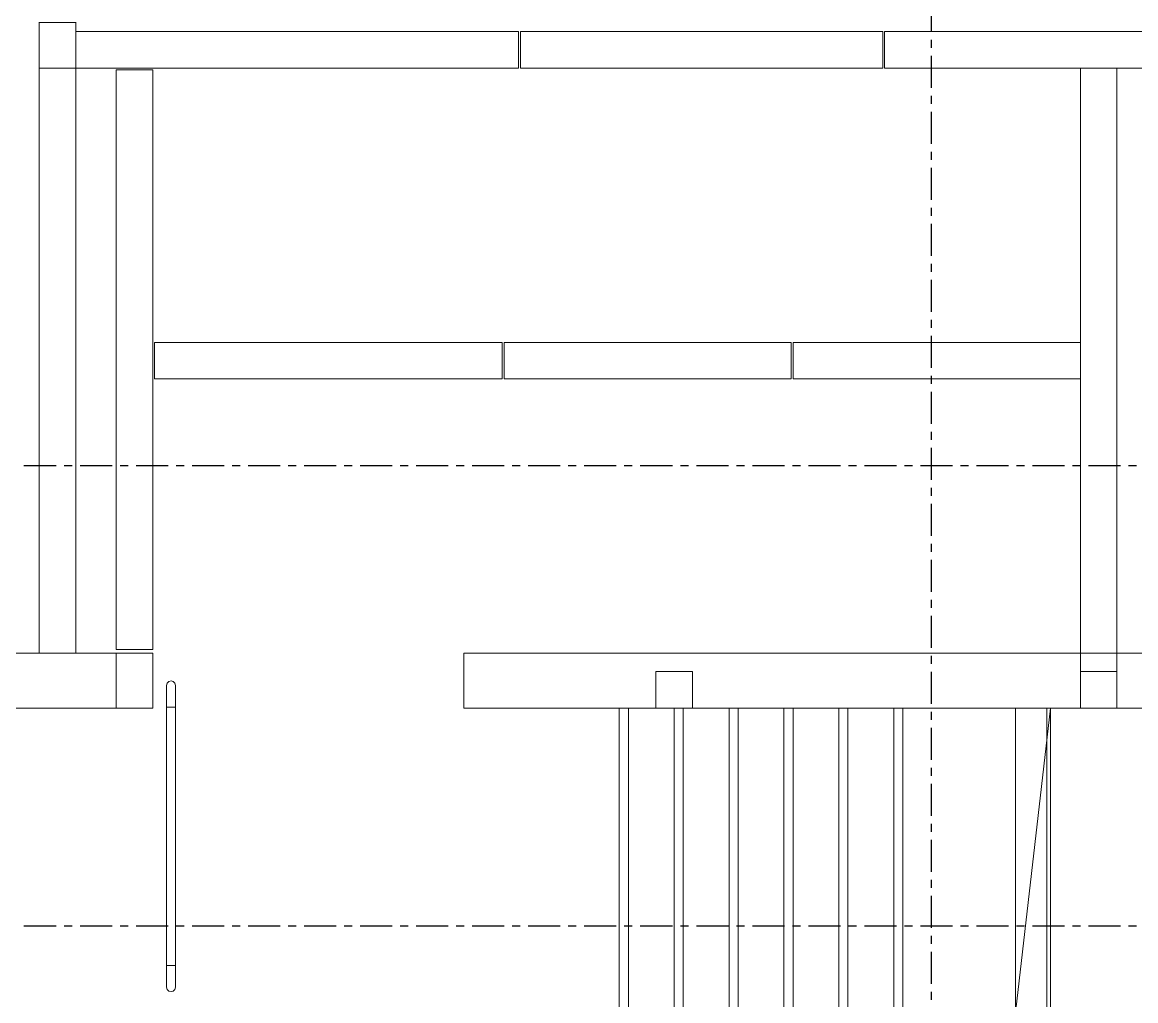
# Model space of a CAD drawing. Header units: millimetres. Extents: x 3774 to 718460, y -768339 to 192544.
# Drawn here: x 349278 to 355364, y -728249 to -722899 of the extents above; entities that cross this region are included whole.
import ezdxf
from ezdxf.enums import TextEntityAlignment as Align

# ---------------------------------------------------------------- set-up
doc = ezdxf.new("R2010")
doc.units = ezdxf.units.MM
doc.linetypes.add('TA_GL_000.70000', pattern=[1.925, 0.7, -0.175, 0.175, -0.175, 0.7])
doc.linetypes.add('XKITLINE00', pattern=[0])
doc.layers.add('000 - 0_SYM_DWG_GRID-BUBBLE_MAIN_COLOR_1', color=7, linetype='Continuous')
doc.layers.add('000 - 0_SYM_DWG_GRIDLINE_MAIN_COLOR_251', color=7, linetype='Continuous')
doc.layers.add('Part', color=7, linetype='Continuous', lineweight=0)
doc.styles.add('ARIAL', font='arial.ttf')
doc.styles.add('TA', font='', dxfattribs={"height": 4.5})
doc.styles.get('TA').set_extended_font_data('Cordia New')

# ---------------------------------------------------------------- blocks, each defined once
blk = doc.blocks.new('*U5742')
at = {"layer": '000 - 0_SYM_DWG_GRIDLINE_MAIN_COLOR_251', "color": 7, "linetype": 'ByBlock', "ltscale": 5}
blk.add_line((5, 0), (-245, 0), dxfattribs=at)
at = {"color": 7, "style": 'TA', "flags": 1}
blk.add_attdef('LOCATION', (6, -6), '', height=4.5, rotation=270, dxfattribs=at)
at = {"layer": '000 - 0_SYM_DWG_GRID-BUBBLE_MAIN_COLOR_1', "color": 7, "style": 'ARIAL'}
blk.add_attdef('GRID-HEAD', text='', height=4, rotation=270, dxfattribs=at).set_placement((25, 0), align=Align.MIDDLE_CENTER)
blk = doc.blocks.new('*U5759')
at = {"layer": '000 - 0_SYM_DWG_GRIDLINE_MAIN_COLOR_251', "color": 7, "linetype": 'ByBlock', "ltscale": 5}
blk.add_line((2, 0), (-731.22, 0), dxfattribs=at)
at = {"color": 7, "style": 'TA', "flags": 1}
blk.add_attdef('LOCATION', (6, -6), '', height=4.5, rotation=270, dxfattribs=at)
at = {"layer": '000 - 0_SYM_DWG_GRID-BUBBLE_MAIN_COLOR_1', "color": 7, "style": 'ARIAL'}
blk.add_attdef('GRID-HEAD', text='', height=4, rotation=270, dxfattribs=at).set_placement((20, 0), align=Align.MIDDLE_CENTER)
blk = doc.blocks.new('*U5760')
at = {"layer": '000 - 0_SYM_DWG_GRIDLINE_MAIN_COLOR_251', "color": 7, "linetype": 'ByBlock', "ltscale": 5}
blk.add_line((2, 0), (-731.22, 0), dxfattribs=at)
at = {"color": 7, "style": 'TA', "flags": 1}
blk.add_attdef('LOCATION', (6, -6), '', height=4.5, rotation=270, dxfattribs=at)
at = {"layer": '000 - 0_SYM_DWG_GRID-BUBBLE_MAIN_COLOR_1', "color": 7, "style": 'ARIAL'}
blk.add_attdef('GRID-HEAD', text='', height=4, rotation=270, dxfattribs=at).set_placement((20, 0), align=Align.MIDDLE_CENTER)
blk = doc.blocks.new('W-1-PP19-SE-ENT3_20260407-084520_PP19_ENT3_MAIN_DIMS_PL')
at = {"layer": '000 - 0_SYM_DWG_GRIDLINE_MAIN_COLOR_251', "color": 7, "linetype": 'TA_GL_000.70000'}
for name, p, xscale, yscale, zscale, rotation in [('*U5742', (0, 7503), 50.0000000000001, 50.0000000000001, 50.0000000000001, 90), ('*U5759', (-8840, 0), 50.00000000000001, 50.00000000000001, 50.00000000000001, 180), ('*U5760', (-8840, -2517), 50.00000000000001, 50.00000000000001, 50.00000000000001, 180)]:
    blk.add_blockref(name, p, dxfattribs=dict(at, xscale=xscale, yscale=yscale, zscale=zscale, rotation=rotation))
blk = doc.blocks.new('*A2003082')
at = {"layer": 'Part', "color": 7, "linetype": 'XKITLINE00', "lineweight": 0}
for p, q in [((1742.960029, -100.016027), (1764.096, -100.016027)), ((1766.496, -100.016027), (1774.24, -100.016027)), ((1742.960029, -102.416027), (1764.096, -102.416027)), ((1766.496, -102.416027), (1774.24, -102.416027))]:
    blk.add_line(p, q, dxfattribs=at)
blk = doc.blocks.new('*A3223204')
at = {"layer": 'Part', "color": 7, "linetype": 'XKITLINE00', "lineweight": 0}
for p, q in [((1817.999968, -100.815995), (1817.999968, -74.415992)), ((1820.559977, -74.415992), (1820.639977, -74.415992)), ((1833.439955, -74.415992), (1833.519954, -74.415992)), ((1844.480015, -74.415992), (1844.560015, -74.415992)), ((1846.160015, -74.415992), (1850.08, -74.415992)), ((1850.08, -115.616027), (1850.08, -74.415992)), ((1850.08, -122.816), (1850.08, -118.016027)), ((1821.568362, -122.816), (1850.08, -122.816))]:
    blk.add_line(p, q, dxfattribs=at)
blk = doc.blocks.new('*A3253207')
at = {"layer": 'Part', "color": 7, "linetype": 'XKITLINE00', "lineweight": 0}
for p, q in [((1816.399987, -102.416016), (1813.568362, -102.416016)), ((1813.568362, -115.615993), (1813.568362, -102.416016)), ((1813.572957, -115.615993), (1815.088528, -102.416016)), ((1815.088387, -115.615992), (1815.088387, -102.416016)), ((1815.088528, -115.615992), (1815.088528, -102.416016)), ((1817.999987, -102.416016), (1821.568362, -102.416016)), ((1821.568362, -115.615991), (1821.568362, -102.416016)), ((1813.568362, -122.816), (1813.568362, -118.015993)), ((1821.568362, -122.816), (1821.568362, -118.015991)), ((1813.568362, -122.816), (1821.568362, -122.816))]:
    blk.add_line(p, q, dxfattribs=at)
blk = doc.blocks.new('*A3283210')
at = {"layer": 'Part', "color": 7, "linetype": 'XKITLINE00', "lineweight": 0}
for p, q in [((1816.399968, -86.416017), (1816.399968, -74.416033)), ((1817.999968, -100.015969), (1817.999968, -74.416033)), ((1816.399968, -100.015969), (1816.399968, -88.016017)), ((1816.399968, -100.015969), (1817.999968, -100.015969))]:
    blk.add_line(p, q, dxfattribs=at)
blk = doc.blocks.new('*A3753257')
at = {"layer": 'Part', "color": 7, "linetype": 'XKITLINE00', "lineweight": 0}
for p, q in [((1770.879989, -72.416045), (1772.479989, -72.416045)), ((1770.879989, -72.416045), (1770.879989, -74.416045)), ((1772.479989, -72.416045), (1772.479989, -72.416057)), ((1772.479989, -74.416057), (1772.479989, -72.416045)), ((1772.479989, -74.416045), (1770.879989, -74.416045)), ((1770.879989, -74.416045), (1770.879989, -74.416057))]:
    blk.add_line(p, q, dxfattribs=at)
blk = doc.blocks.new('*A3793261')
at = {"layer": 'Part', "color": 7, "linetype": 'XKITLINE00', "lineweight": 0}
for p, q in [((1772.479988, -72.816056), (1791.839997, -72.816045)), ((1772.479989, -74.416056), (1772.479988, -72.816056)), ((1791.839997, -72.816045), (1791.839998, -74.416045)), ((1791.839998, -74.416045), (1772.479989, -74.416056))]:
    blk.add_line(p, q, dxfattribs=at)
blk = doc.blocks.new('*A3803262')
at = {"layer": 'Part', "color": 7, "linetype": 'XKITLINE00', "lineweight": 0}
for p, q in [((1816.399954, -100.015948), (1789.439972, -100.016)), ((1789.439972, -100.016), (1789.439972, -102.416)), ((1816.399955, -100.815995), (1816.399954, -100.015948)), ((1789.439972, -102.416), (1797.839987, -102.415984)), ((1799.439987, -102.415981), (1815.088528, -102.415951))]:
    blk.add_line(p, q, dxfattribs=at)
blk = doc.blocks.new('*A3813263')
at = {"layer": 'Part', "color": 7, "linetype": 'XKITLINE00', "lineweight": 0}
for p, q in [((1775.919999, -86.416028), (1791.11998, -86.416017)), ((1775.92, -88.016028), (1775.919999, -86.416028)), ((1791.11998, -86.416017), (1791.119981, -88.016017)), ((1791.119981, -88.016017), (1775.92, -88.016028))]:
    blk.add_line(p, q, dxfattribs=at)
blk = doc.blocks.new('*A3823264')
at = {"layer": 'Part', "color": 7, "linetype": 'XKITLINE00', "lineweight": 0}
for p, q in [((1796.24, -115.615995), (1796.24, -102.415995)), ((1796.64, -115.615995), (1796.64, -102.415995)), ((1798.64, -115.615995), (1798.64, -102.415995)), ((1799.04, -115.615995), (1799.04, -102.415995)), ((1801.04, -115.615995), (1801.04, -102.415995)), ((1801.44, -115.615995), (1801.44, -102.415995)), ((1803.44, -115.615995), (1803.44, -102.415995)), ((1803.84, -115.615995), (1803.84, -102.415995)), ((1805.84, -115.615995), (1805.84, -102.415995)), ((1806.24, -115.615995), (1806.24, -102.415995)), ((1808.24, -115.615995), (1808.24, -102.415995)), ((1808.64, -102.415995), (1814.928387, -102.415995)), ((1808.64, -115.615995), (1808.64, -102.415995)), ((1814.928387, -115.615995), (1814.928387, -102.415995))]:
    blk.add_line(p, q, dxfattribs=at)
blk = doc.blocks.new('*A3833265')
at = {"layer": 'Part', "color": 7, "linetype": 'XKITLINE00', "lineweight": 0}
for p, q in [((1774.240028, -74.496002), (1775.840028, -74.496002)), ((1774.240028, -99.856027), (1774.240028, -74.496002)), ((1775.840028, -74.496002), (1775.840028, -99.856027)), ((1775.840028, -99.856027), (1774.240028, -99.856027))]:
    blk.add_line(p, q, dxfattribs=at)
blk = doc.blocks.new('*A3843266')
at = {"layer": 'Part', "color": 7, "linetype": 'XKITLINE00', "lineweight": 0}
for p, q in [((1791.919997, -72.816045), (1807.759997, -72.816036)), ((1791.919998, -74.416045), (1791.919997, -72.816045)), ((1807.759997, -72.816036), (1807.759998, -74.416036)), ((1807.759998, -74.416036), (1791.919998, -74.416045))]:
    blk.add_line(p, q, dxfattribs=at)
blk = doc.blocks.new('*A3853267')
at = {"layer": 'Part', "color": 7, "linetype": 'XKITLINE00', "lineweight": 0}
for p, q in [((1803.84002, -86.416028), (1816.4, -86.416017)), ((1803.840021, -88.016028), (1803.84002, -86.416028)), ((1816.4, -86.416017), (1816.400002, -88.016017)), ((1816.400002, -88.016017), (1803.840021, -88.016028))]:
    blk.add_line(p, q, dxfattribs=at)
blk = doc.blocks.new('*A3863268')
at = {"layer": 'Part', "color": 7, "linetype": 'XKITLINE00', "lineweight": 0}
for p, q in [((1791.20002, -86.416028), (1803.76, -86.416017)), ((1791.200021, -88.016028), (1791.20002, -86.416028)), ((1803.76, -86.416017), (1803.760002, -88.016017)), ((1803.760002, -88.016017), (1791.200021, -88.016028))]:
    blk.add_line(p, q, dxfattribs=at)
blk = doc.blocks.new('*A3873269')
at = {"layer": 'Part', "color": 7, "linetype": 'XKITLINE00', "lineweight": 0}
for p, q in [((1774.239948, -100.016028), (1775.839948, -100.016028)), ((1774.239948, -102.416028), (1774.239948, -100.016028)), ((1775.839948, -100.016028), (1775.839948, -102.416028)), ((1775.839948, -102.416028), (1774.239948, -102.416028))]:
    blk.add_line(p, q, dxfattribs=at)
blk = doc.blocks.new('*A3903272')
at = {"layer": 'Part', "color": 7, "linetype": 'XKITLINE00', "lineweight": 0}
for p, q in [((1776.445648, -102.37597), (1776.445648, -113.6672)), ((1776.445648, -102.37597), (1776.834448, -102.37597)), ((1776.834448, -113.6672), (1776.834448, -102.37597)), ((1776.445648, -113.6672), (1776.834448, -113.6672))]:
    blk.add_line(p, q, dxfattribs=at)
blk = doc.blocks.new('*A3913273')
at = {"layer": 'Part', "color": 7, "linetype": 'XKITLINE00', "lineweight": 0}
for p, q in [((1776.445648, -114.6216), (1776.445648, -113.6672)), ((1776.445648, -113.6672), (1776.834448, -113.6672)), ((1776.834448, -114.6216), (1776.834448, -113.6672)), ((1776.471692, -114.7188), (1776.445648, -114.6216)), ((1776.542848, -114.789956), (1776.471692, -114.7188)), ((1776.640048, -114.816), (1776.542848, -114.789956)), ((1776.737248, -114.789956), (1776.640048, -114.816)), ((1776.808403, -114.7188), (1776.737248, -114.789956)), ((1776.834448, -114.6216), (1776.808403, -114.7188))]:
    blk.add_line(p, q, dxfattribs=at)
blk = doc.blocks.new('*A3923274')
at = {"layer": 'Part', "color": 7, "linetype": 'XKITLINE00', "lineweight": 0}
for p, q in [((1776.471692, -101.32437), (1776.542848, -101.253215)), ((1776.542848, -101.253215), (1776.640048, -101.22717)), ((1776.640048, -101.22717), (1776.737248, -101.253215)), ((1776.737248, -101.253215), (1776.808403, -101.32437)), ((1776.445648, -101.42157), (1776.471692, -101.32437)), ((1776.445648, -102.37597), (1776.445648, -101.42157)), ((1776.808403, -101.32437), (1776.834448, -101.42157)), ((1776.834448, -102.37597), (1776.834448, -101.42157)), ((1776.445648, -102.37597), (1776.834448, -102.37597))]:
    blk.add_line(p, q, dxfattribs=at)
blk = doc.blocks.new('*A3933275')
at = {"layer": 'Part', "color": 7, "linetype": 'XKITLINE00', "lineweight": 0}
for p, q in [((1799.439987, -100.815995), (1797.839987, -100.815995)), ((1797.839987, -100.815995), (1797.839987, -102.415995)), ((1799.439987, -102.415995), (1799.439987, -100.815995)), ((1797.839987, -102.415995), (1799.439987, -102.415995))]:
    blk.add_line(p, q, dxfattribs=at)
blk = doc.blocks.new('*A3943276')
at = {"layer": 'Part', "color": 7, "linetype": 'XKITLINE00', "lineweight": 0}
for p, q in [((1770.88, -72.416045), (1770.88, -72.408003)), ((1772.48, -72.416045), (1772.48, -72.408003)), ((1770.88, -100.016065), (1770.88, -74.416045)), ((1772.48, -100.016065), (1772.48, -74.416056)), ((1770.88, -100.016065), (1772.48, -100.016065))]:
    blk.add_line(p, q, dxfattribs=at)
blk = doc.blocks.new('*A3963278')
at = {"layer": 'Part', "color": 7, "linetype": 'XKITLINE00', "lineweight": 0}
for p, q in [((1807.839997, -72.816036), (1820.559976, -72.816032)), ((1807.839998, -74.416036), (1807.839997, -72.816036)), ((1820.559976, -72.816032), (1820.559977, -74.416032)), ((1820.559977, -74.416032), (1807.839998, -74.416036))]:
    blk.add_line(p, q, dxfattribs=at)
blk = doc.blocks.new('*A3983280')
at = {"layer": 'Part', "color": 7, "linetype": 'XKITLINE00', "lineweight": 0}
for p, q in [((1816.399979, -100.016016), (1837.039987, -100.016008)), ((1816.399979, -100.815995), (1816.399979, -100.016016)), ((1837.039987, -100.016008), (1837.039988, -102.416008)), ((1821.568362, -102.416014), (1831.839586, -102.41601)), ((1833.439586, -102.416009), (1837.039988, -102.416008))]:
    blk.add_line(p, q, dxfattribs=at)
blk = doc.blocks.new('*A3993281')
at = {"layer": 'Part', "color": 7, "linetype": 'XKITLINE00', "lineweight": 0}
for p, q in [((1817.999987, -100.815995), (1816.399987, -100.815995)), ((1816.399987, -100.815995), (1816.399987, -102.415995)), ((1817.999987, -102.415995), (1817.999987, -100.815995)), ((1816.399987, -102.415995), (1817.999987, -102.415995))]:
    blk.add_line(p, q, dxfattribs=at)
blk = doc.blocks.new('W-1-PP19-SE-ENT3_20260407-084553_PP19_ENT3_LOPL')
at = {"color": 7, "lineweight": 0, "xscale": 125, "yscale": 125, "zscale": 125}
for name in ['*A3753257', '*A3943276', '*A3793261', '*A3843266', '*A3963278', '*A3833265', '*A3283210', '*A3223204', '*A3813263', '*A3863268', '*A3853267', '*A2003082', '*A3873269', '*A3803262', '*A3983280', '*A3933275', '*A3993281', '*A3923274', '*A3903272', '*A3823264', '*A3253207', '*A3913273']:
    blk.add_blockref(name, (-226235, 11475), dxfattribs=at)

msp = doc.modelspace()

# ---------------------------------------------------------------- block references
at = {"color": 7}
msp.add_blockref('W-1-PP19-SE-ENT3_20260407-084520_PP19_ENT3_MAIN_DIMS_PL', (354246.645, -725322.382), dxfattribs=at)

# ---------------------------------------------------------------- next in the draw order: block references
msp.add_blockref('W-1-PP19-SE-ENT3_20260407-084553_PP19_ENT3_LOPL', (354246.645, -725322.382), dxfattribs=at)

doc.saveas('drawing.dxf')
